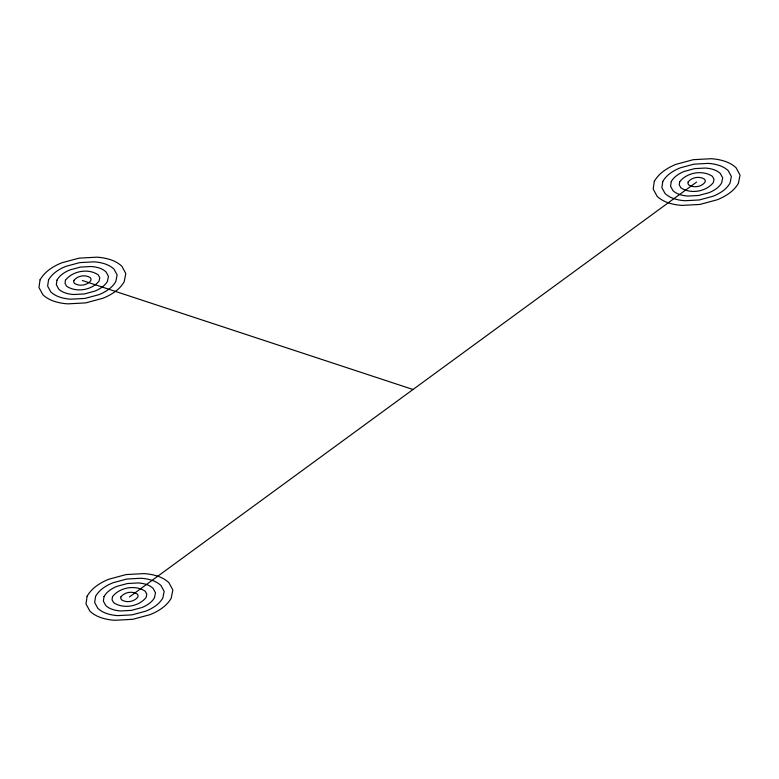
<?xml version="1.0" encoding="UTF-8"?>
<svg xmlns="http://www.w3.org/2000/svg" width="779" height="779" viewBox="0 0 779 779"><rect width="100%" height="100%" fill="white"/><g stroke="black" fill="none" stroke-linecap="round" stroke-linejoin="round"><path stroke-width="1.17" d="M129.421 596.948L696.621 182.052M82.379 280.518L413.016 389.5M40.07 279.807L38.95 287.48L42.933 294.842A32.105 28.58 -11.6 0 0 54.024 301.259A50.275 44.754 -11.6 0 0 67.997 303.849L85.709 302.895L102.877 298.26A50.275 44.754 -11.6 0 0 115.448 291.414A32.105 28.58 -11.6 0 0 124.163 281.823L125.818 273.556L121.836 266.194A32.105 28.58 -11.6 0 0 110.745 259.777A50.275 44.754 -11.6 0 0 96.771 257.177L79.059 258.141L61.892 262.776A50.275 44.754 -11.6 0 0 49.32 269.622A34.091 30.342 -11.6 0 0 40.07 279.807M48.532 279.943L47.636 286.088L50.82 291.979A25.678 22.864 -11.6 0 0 59.691 297.111A40.226 35.805 -11.6 0 0 70.87 299.185L85.047 298.415L98.777 294.715A40.226 35.805 -11.6 0 0 108.836 289.233A25.678 22.864 -11.6 0 0 115.808 281.56L117.132 274.948L113.948 269.057A25.678 22.864 -11.6 0 0 105.068 263.925A40.226 35.805 -11.6 0 0 93.889 261.851L79.721 262.62L65.991 266.321A40.226 35.805 -11.6 0 0 55.932 271.803A27.275 24.276 -11.6 0 0 48.532 279.943M56.994 280.089L56.322 284.695L58.707 289.116A19.261 17.148 -11.6 0 0 65.368 292.962A30.167 26.856 -11.6 0 0 73.752 294.52L84.375 293.946L94.678 291.161A30.167 26.856 -11.6 0 0 102.224 287.052A19.261 17.148 -11.6 0 0 107.453 281.297L108.447 276.341L106.051 271.92A19.261 17.148 -11.6 0 0 99.4 268.073A30.167 26.856 -11.6 0 0 91.016 266.515L80.383 267.09L70.091 269.875A30.167 26.856 -11.6 0 0 62.544 273.974A20.449 18.209 -11.6 0 0 56.994 280.089M65.455 280.236L65.008 283.303L66.605 286.244C76.41 292.797 91.776 290.236 99.099 281.044L99.761 277.733L98.164 274.783C88.261 268.171 72.739 270.849 65.455 280.236M73.917 280.372L73.693 281.91L74.492 283.381C79.4 286.662 87.082 285.377 90.734 280.781L91.065 279.125L90.276 277.655C85.32 274.344 77.559 275.678 73.917 280.372M87.102 596.227L85.992 603.91L89.965 611.272A32.105 28.58 -11.6 0 0 101.066 617.689A50.275 44.754 -11.6 0 0 115.039 620.279L132.751 619.315L149.919 614.689A50.275 44.754 -11.6 0 0 162.48 607.844A32.105 28.58 -11.6 0 0 171.195 598.253L172.85 589.985L168.877 582.614A32.105 28.58 -11.6 0 0 157.777 576.197A50.275 44.754 -11.6 0 0 143.803 573.607L126.091 574.571L108.924 579.196A50.275 44.754 -11.6 0 0 96.362 586.042A34.091 30.342 -11.6 0 0 87.102 596.227M95.564 596.373L94.678 602.518L97.862 608.409A25.678 22.864 -11.6 0 0 106.733 613.54A40.226 35.805 -11.6 0 0 117.911 615.614L132.079 614.845L145.819 611.135A40.226 35.805 -11.6 0 0 155.868 605.663A25.678 22.864 -11.6 0 0 162.84 597.99L164.165 591.378L160.98 585.487A25.678 22.864 -11.6 0 0 152.109 580.345A40.226 35.805 -11.6 0 0 140.931 578.271L126.763 579.04L113.023 582.75A40.226 35.805 -11.6 0 0 102.974 588.223A27.275 24.276 -11.6 0 0 95.564 596.373M104.035 596.519L103.364 601.125L105.749 605.536A19.261 17.148 -11.6 0 0 112.41 609.392A30.167 26.856 -11.6 0 0 120.794 610.95L131.417 610.366L141.72 607.591A30.167 26.856 -11.6 0 0 149.256 603.482A19.261 17.148 -11.6 0 0 154.485 597.727L155.479 592.77L153.093 588.349A19.261 17.148 -11.6 0 0 146.433 584.493A30.167 26.856 -11.6 0 0 138.049 582.945L127.425 583.52L117.123 586.295A30.167 26.856 -11.6 0 0 109.586 590.404A20.449 18.209 -11.6 0 0 104.035 596.519M112.497 596.656L112.049 599.733L113.637 602.673C123.442 609.227 138.818 606.666 146.131 597.464L146.793 594.163L145.206 591.212C135.293 584.601 119.781 587.278 112.497 596.656M120.959 596.802L120.735 598.34L121.534 599.811C126.432 603.082 134.115 601.807 137.776 597.201L138.107 595.555L137.308 594.075C132.362 590.774 124.601 592.108 120.959 596.802M654.302 181.341L653.182 189.015L657.164 196.386A32.105 28.58 -11.6 0 0 668.255 202.803A50.275 44.754 -11.6 0 0 682.229 205.393L699.941 204.429L717.108 199.804A50.275 44.754 -11.6 0 0 729.68 192.958A32.105 28.58 -11.6 0 0 738.395 183.357L740.05 175.09L736.067 167.728A32.105 28.58 -11.6 0 0 724.976 161.311A50.275 44.754 -11.6 0 0 711.003 158.721L693.291 159.685L676.123 164.311A50.275 44.754 -11.6 0 0 663.552 171.156A34.091 30.342 -11.6 0 0 654.302 181.341M662.763 181.488L661.868 187.622L665.052 193.513A25.678 22.864 -11.6 0 0 673.932 198.655A40.226 35.805 -11.6 0 0 685.111 200.729L699.279 199.96L713.009 196.25A40.226 35.805 -11.6 0 0 723.068 190.777A25.678 22.864 -11.6 0 0 730.04 183.104L731.364 176.482L728.18 170.591A25.678 22.864 -11.6 0 0 719.309 165.46A40.226 35.805 -11.6 0 0 708.13 163.386L693.953 164.155L680.223 167.865A40.226 35.805 -11.6 0 0 670.164 173.337A27.275 24.276 -11.6 0 0 662.763 181.488M671.225 181.624L670.553 186.23L672.949 190.651A19.261 17.148 -11.6 0 0 679.6 194.507A30.167 26.856 -11.6 0 0 687.984 196.055L698.617 195.48L708.909 192.705A30.167 26.856 -11.6 0 0 716.456 188.596A19.261 17.148 -11.6 0 0 721.685 182.841L722.678 177.875L720.293 173.464A19.261 17.148 -11.6 0 0 713.632 169.608A30.167 26.856 -11.6 0 0 705.248 168.05L694.625 168.634L684.322 171.409A30.167 26.856 -11.6 0 0 676.776 175.518A20.449 18.209 -11.6 0 0 671.225 181.624M679.687 181.77L679.239 184.837L680.836 187.788C690.642 194.341 706.008 191.78 713.33 182.578L713.992 179.267L712.395 176.327C702.492 169.715 686.981 172.383 679.687 181.77M688.149 181.916L687.935 183.445L688.724 184.925C693.631 188.197 701.314 186.921 704.976 182.315L705.307 180.66L704.508 179.189C699.552 175.888 691.801 177.222 688.149 181.916"/></g></svg>
